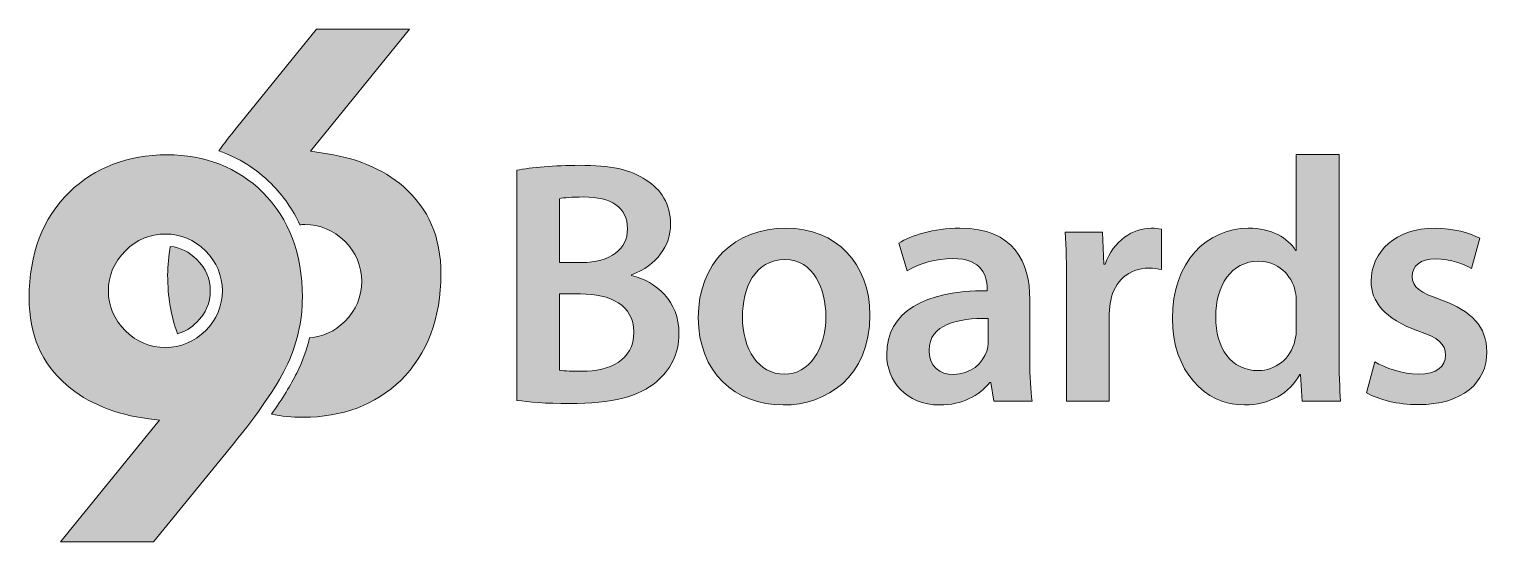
# Model space of a CAD drawing. Header units: inches. Extents: x 20 to 190, y 119 to 179.
import ezdxf

# ---------------------------------------------------------------- set-up
doc = ezdxf.new("R2010")
doc.units = ezdxf.units.IN
doc.header["$MEASUREMENT"] = 0
doc.layers.add('Layer 1', color=7, linetype='Continuous')

# ---------------------------------------------------------------- blocks, each defined once
blk = doc.blocks.new('block 2')
at = {"layer": 'Layer 1', "lineweight": 0}
blk.add_open_spline([(77.11, 162.1), (78.69, 162.43), (81.56, 162.67), (84.34, 162.67), (88.02, 162.67), (90.28, 162.22), (92.14, 160.93), (93.84, 159.92), (94.97, 158.14), (94.97, 155.84), (94.97, 153.34), (93.39, 151.04), (90.44, 149.95), (90.44, 149.95), (90.44, 149.87), (90.44, 149.87), (93.31, 149.14), (95.94, 146.88), (95.94, 143.12), (95.94, 140.7), (94.89, 138.8), (93.31, 137.51), (91.37, 135.81), (88.18, 134.96), (83.21, 134.96), (80.47, 134.96), (78.37, 135.16), (77.11, 135.33), (77.11, 135.33), (77.11, 162.1), (77.11, 162.1)], degree=3, knots=[0, 0, 0, 0, 1, 1, 1, 2, 2, 2, 3, 3, 3, 4, 4, 4, 5, 5, 5, 6, 6, 6, 7, 7, 7, 8, 8, 8, 9, 9, 9, 10, 10, 10, 10], dxfattribs=at)
blk = doc.blocks.new('block 3')
at = {"layer": 'Layer 1', "lineweight": 0}
blk.add_open_spline([(82.04, 151.36), (82.04, 151.36), (84.59, 151.36), (84.59, 151.36), (88.02, 151.36), (89.96, 152.98), (89.96, 155.28), (89.96, 157.82), (88.02, 158.99), (84.87, 158.99), (83.42, 158.99), (82.57, 158.91), (82.04, 158.79), (82.04, 158.79), (82.04, 151.36), (82.04, 151.36)], degree=3, knots=[0, 0, 0, 0, 1, 1, 1, 2, 2, 2, 3, 3, 3, 4, 4, 4, 5, 5, 5, 5], dxfattribs=at)
blk = doc.blocks.new('block 4')
at = {"layer": 'Layer 1', "lineweight": 0}
blk.add_open_spline([(82.04, 138.84), (82.69, 138.76), (83.54, 138.72), (84.67, 138.72), (87.86, 138.72), (90.69, 139.93), (90.69, 143.28), (90.69, 146.43), (87.94, 147.72), (84.51, 147.72), (84.51, 147.72), (82.04, 147.72), (82.04, 147.72), (82.04, 147.72), (82.04, 138.84), (82.04, 138.84)], degree=3, knots=[0, 0, 0, 0, 1, 1, 1, 2, 2, 2, 3, 3, 3, 4, 4, 4, 5, 5, 5, 5], dxfattribs=at)
blk = doc.blocks.new('block 5')
at = {"layer": 'Layer 1', "true_color": 0x010101}
h = blk.add_hatch(color=178, dxfattribs=at)
h.dxf.hatch_style = 2
edge = h.paths.add_edge_path()
edge.add_spline(control_points=[(77.11, 162.1), (78.69, 162.43), (81.56, 162.67), (84.34, 162.67), (88.02, 162.67), (90.28, 162.22), (92.14, 160.93), (93.84, 159.92), (94.97, 158.14), (94.97, 155.84), (94.97, 153.34), (93.39, 151.04), (90.44, 149.95), (90.44, 149.95), (90.44, 149.87), (90.44, 149.87), (93.31, 149.14), (95.94, 146.88), (95.94, 143.12), (95.94, 140.7), (94.89, 138.8), (93.31, 137.51), (91.37, 135.81), (88.18, 134.96), (83.21, 134.96), (80.47, 134.96), (78.37, 135.16), (77.11, 135.33), (77.11, 135.33), (77.11, 162.1), (77.11, 162.1)], knot_values=[0, 0, 0, 0, 1, 1, 1, 2, 2, 2, 3, 3, 3, 4, 4, 4, 5, 5, 5, 6, 6, 6, 7, 7, 7, 8, 8, 8, 9, 9, 9, 10, 10, 10, 10], degree=3, periodic=1)
edge = h.paths.add_edge_path()
edge.add_spline(control_points=[(82.04, 151.36), (82.04, 151.36), (84.59, 151.36), (84.59, 151.36), (88.02, 151.36), (89.96, 152.98), (89.96, 155.28), (89.96, 157.82), (88.02, 158.99), (84.87, 158.99), (83.42, 158.99), (82.57, 158.91), (82.04, 158.79), (82.04, 158.79), (82.04, 151.36), (82.04, 151.36)], knot_values=[0, 0, 0, 0, 1, 1, 1, 2, 2, 2, 3, 3, 3, 4, 4, 4, 5, 5, 5, 5], degree=3, periodic=1)
edge = h.paths.add_edge_path()
edge.add_spline(control_points=[(82.04, 138.84), (82.69, 138.76), (83.54, 138.72), (84.67, 138.72), (87.86, 138.72), (90.69, 139.93), (90.69, 143.28), (90.69, 146.43), (87.94, 147.72), (84.51, 147.72), (84.51, 147.72), (82.04, 147.72), (82.04, 147.72), (82.04, 147.72), (82.04, 138.84), (82.04, 138.84)], knot_values=[0, 0, 0, 0, 1, 1, 1, 2, 2, 2, 3, 3, 3, 4, 4, 4, 5, 5, 5, 5], degree=3, periodic=1)
at = {"layer": 'Layer 1', "lineweight": 0}
for points, knots in [([(77.11, 162.1), (78.69, 162.43), (81.56, 162.67), (84.34, 162.67), (88.02, 162.67), (90.28, 162.22), (92.14, 160.93), (93.84, 159.92), (94.97, 158.14), (94.97, 155.84), (94.97, 153.34), (93.39, 151.04), (90.44, 149.95), (90.44, 149.95), (90.44, 149.87), (90.44, 149.87), (93.31, 149.14), (95.94, 146.88), (95.94, 143.12), (95.94, 140.7), (94.89, 138.8), (93.31, 137.51), (91.37, 135.81), (88.18, 134.96), (83.21, 134.96), (80.47, 134.96), (78.37, 135.16), (77.11, 135.33), (77.11, 135.33), (77.11, 162.1), (77.11, 162.1)], [0, 0, 0, 0, 1, 1, 1, 2, 2, 2, 3, 3, 3, 4, 4, 4, 5, 5, 5, 6, 6, 6, 7, 7, 7, 8, 8, 8, 9, 9, 9, 10, 10, 10, 10]), ([(82.04, 151.36), (82.04, 151.36), (84.59, 151.36), (84.59, 151.36), (88.02, 151.36), (89.96, 152.98), (89.96, 155.28), (89.96, 157.82), (88.02, 158.99), (84.87, 158.99), (83.42, 158.99), (82.57, 158.91), (82.04, 158.79), (82.04, 158.79), (82.04, 151.36), (82.04, 151.36)], [0, 0, 0, 0, 1, 1, 1, 2, 2, 2, 3, 3, 3, 4, 4, 4, 5, 5, 5, 5]), ([(82.04, 138.84), (82.69, 138.76), (83.54, 138.72), (84.67, 138.72), (87.86, 138.72), (90.69, 139.93), (90.69, 143.28), (90.69, 146.43), (87.94, 147.72), (84.51, 147.72), (84.51, 147.72), (82.04, 147.72), (82.04, 147.72), (82.04, 147.72), (82.04, 138.84), (82.04, 138.84)], [0, 0, 0, 0, 1, 1, 1, 2, 2, 2, 3, 3, 3, 4, 4, 4, 5, 5, 5, 5])]:
    blk.add_open_spline(points, degree=3, knots=knots, dxfattribs=at)
blk = doc.blocks.new('block 6')
at = {"layer": 'Layer 1', "lineweight": 0}
blk.add_open_spline([(118.14, 145.26), (118.14, 138.03), (113.06, 134.8), (108.05, 134.8), (102.47, 134.8), (98.19, 138.64), (98.19, 144.94), (98.19, 151.4), (102.43, 155.36), (108.37, 155.36), (114.23, 155.36), (118.14, 151.24), (118.14, 145.26)], degree=3, knots=[0, 0, 0, 0, 1, 1, 1, 2, 2, 2, 3, 3, 3, 4, 4, 4, 4], dxfattribs=at)
blk = doc.blocks.new('block 7')
at = {"layer": 'Layer 1', "lineweight": 0}
blk.add_open_spline([(103.32, 145.06), (103.32, 141.26), (105.18, 138.39), (108.21, 138.39), (111.04, 138.39), (113.02, 141.18), (113.02, 145.14), (113.02, 148.21), (111.64, 151.72), (108.25, 151.72), (104.74, 151.72), (103.32, 148.33), (103.32, 145.06)], degree=3, knots=[0, 0, 0, 0, 1, 1, 1, 2, 2, 2, 3, 3, 3, 4, 4, 4, 4], dxfattribs=at)
blk = doc.blocks.new('block 8')
at = {"layer": 'Layer 1', "true_color": 0x010101}
h = blk.add_hatch(color=178, dxfattribs=at)
h.dxf.hatch_style = 2
edge = h.paths.add_edge_path()
edge.add_spline(control_points=[(118.14, 145.26), (118.14, 138.03), (113.06, 134.8), (108.05, 134.8), (102.47, 134.8), (98.19, 138.64), (98.19, 144.94), (98.19, 151.4), (102.43, 155.36), (108.37, 155.36), (114.23, 155.36), (118.14, 151.24), (118.14, 145.26)], knot_values=[0, 0, 0, 0, 1, 1, 1, 2, 2, 2, 3, 3, 3, 4, 4, 4, 4], degree=3, periodic=1)
edge = h.paths.add_edge_path()
edge.add_spline(control_points=[(103.32, 145.06), (103.32, 141.26), (105.18, 138.39), (108.21, 138.39), (111.04, 138.39), (113.02, 141.18), (113.02, 145.14), (113.02, 148.21), (111.64, 151.72), (108.25, 151.72), (104.74, 151.72), (103.32, 148.33), (103.32, 145.06)], knot_values=[0, 0, 0, 0, 1, 1, 1, 2, 2, 2, 3, 3, 3, 4, 4, 4, 4], degree=3, periodic=1)
at = {"layer": 'Layer 1', "lineweight": 0}
for points in [[(118.14, 145.26), (118.14, 138.03), (113.06, 134.8), (108.05, 134.8), (102.47, 134.8), (98.19, 138.64), (98.19, 144.94), (98.19, 151.4), (102.43, 155.36), (108.37, 155.36), (114.23, 155.36), (118.14, 151.24), (118.14, 145.26)], [(103.32, 145.06), (103.32, 141.26), (105.18, 138.39), (108.21, 138.39), (111.04, 138.39), (113.02, 141.18), (113.02, 145.14), (113.02, 148.21), (111.64, 151.72), (108.25, 151.72), (104.74, 151.72), (103.32, 148.33), (103.32, 145.06)]]:
    blk.add_open_spline(points, degree=3, knots=[0, 0, 0, 0, 1, 1, 1, 2, 2, 2, 3, 3, 3, 4, 4, 4, 4], dxfattribs=at)
blk = doc.blocks.new('block 9')
at = {"layer": 'Layer 1', "lineweight": 0}
blk.add_open_spline([(132.53, 135.24), (132.53, 135.24), (132.21, 137.43), (132.21, 137.43), (132.21, 137.43), (132.09, 137.43), (132.09, 137.43), (130.87, 135.89), (128.81, 134.8), (126.27, 134.8), (122.31, 134.8), (120.09, 137.67), (120.09, 140.66), (120.09, 145.62), (124.49, 148.13), (131.76, 148.09), (131.76, 148.09), (131.76, 148.41), (131.76, 148.41), (131.76, 149.7), (131.24, 151.84), (127.76, 151.84), (125.83, 151.84), (123.81, 151.24), (122.47, 150.39), (122.47, 150.39), (121.5, 153.62), (121.5, 153.62), (122.96, 154.51), (125.5, 155.36), (128.61, 155.36), (134.91, 155.36), (136.73, 151.36), (136.73, 147.08), (136.73, 147.08), (136.73, 139.97), (136.73, 139.97), (136.73, 138.19), (136.81, 136.46), (137.01, 135.24), (137.01, 135.24), (132.53, 135.24), (132.53, 135.24)], degree=3, knots=[0, 0, 0, 0, 1, 1, 1, 2, 2, 2, 3, 3, 3, 4, 4, 4, 5, 5, 5, 6, 6, 6, 7, 7, 7, 8, 8, 8, 9, 9, 9, 10, 10, 10, 11, 11, 11, 12, 12, 12, 13, 13, 13, 14, 14, 14, 14], dxfattribs=at)
blk = doc.blocks.new('block 10')
at = {"layer": 'Layer 1', "lineweight": 0}
blk.add_open_spline([(131.88, 144.86), (128.37, 144.94), (125.02, 144.17), (125.02, 141.18), (125.02, 139.24), (126.27, 138.35), (127.84, 138.35), (129.82, 138.35), (131.28, 139.65), (131.72, 141.06), (131.84, 141.42), (131.88, 141.83), (131.88, 142.15), (131.88, 142.15), (131.88, 144.86), (131.88, 144.86)], degree=3, knots=[0, 0, 0, 0, 1, 1, 1, 2, 2, 2, 3, 3, 3, 4, 4, 4, 5, 5, 5, 5], dxfattribs=at)
blk = doc.blocks.new('block 11')
at = {"layer": 'Layer 1', "true_color": 0x010101}
h = blk.add_hatch(color=178, dxfattribs=at)
h.dxf.hatch_style = 2
edge = h.paths.add_edge_path()
edge.add_spline(control_points=[(132.53, 135.24), (132.53, 135.24), (132.21, 137.43), (132.21, 137.43), (132.21, 137.43), (132.09, 137.43), (132.09, 137.43), (130.87, 135.89), (128.81, 134.8), (126.27, 134.8), (122.31, 134.8), (120.09, 137.67), (120.09, 140.66), (120.09, 145.62), (124.49, 148.13), (131.76, 148.09), (131.76, 148.09), (131.76, 148.41), (131.76, 148.41), (131.76, 149.7), (131.24, 151.84), (127.76, 151.84), (125.83, 151.84), (123.81, 151.24), (122.47, 150.39), (122.47, 150.39), (121.5, 153.62), (121.5, 153.62), (122.96, 154.51), (125.5, 155.36), (128.61, 155.36), (134.91, 155.36), (136.73, 151.36), (136.73, 147.08), (136.73, 147.08), (136.73, 139.97), (136.73, 139.97), (136.73, 138.19), (136.81, 136.46), (137.01, 135.24), (137.01, 135.24), (132.53, 135.24), (132.53, 135.24)], knot_values=[0, 0, 0, 0, 1, 1, 1, 2, 2, 2, 3, 3, 3, 4, 4, 4, 5, 5, 5, 6, 6, 6, 7, 7, 7, 8, 8, 8, 9, 9, 9, 10, 10, 10, 11, 11, 11, 12, 12, 12, 13, 13, 13, 14, 14, 14, 14], degree=3, periodic=1)
edge = h.paths.add_edge_path()
edge.add_spline(control_points=[(131.88, 144.86), (128.37, 144.94), (125.02, 144.17), (125.02, 141.18), (125.02, 139.24), (126.27, 138.35), (127.84, 138.35), (129.82, 138.35), (131.28, 139.65), (131.72, 141.06), (131.84, 141.42), (131.88, 141.83), (131.88, 142.15), (131.88, 142.15), (131.88, 144.86), (131.88, 144.86)], knot_values=[0, 0, 0, 0, 1, 1, 1, 2, 2, 2, 3, 3, 3, 4, 4, 4, 5, 5, 5, 5], degree=3, periodic=1)
at = {"layer": 'Layer 1', "lineweight": 0}
for points, knots in [([(132.53, 135.24), (132.53, 135.24), (132.21, 137.43), (132.21, 137.43), (132.21, 137.43), (132.09, 137.43), (132.09, 137.43), (130.87, 135.89), (128.81, 134.8), (126.27, 134.8), (122.31, 134.8), (120.09, 137.67), (120.09, 140.66), (120.09, 145.62), (124.49, 148.13), (131.76, 148.09), (131.76, 148.09), (131.76, 148.41), (131.76, 148.41), (131.76, 149.7), (131.24, 151.84), (127.76, 151.84), (125.83, 151.84), (123.81, 151.24), (122.47, 150.39), (122.47, 150.39), (121.5, 153.62), (121.5, 153.62), (122.96, 154.51), (125.5, 155.36), (128.61, 155.36), (134.91, 155.36), (136.73, 151.36), (136.73, 147.08), (136.73, 147.08), (136.73, 139.97), (136.73, 139.97), (136.73, 138.19), (136.81, 136.46), (137.01, 135.24), (137.01, 135.24), (132.53, 135.24), (132.53, 135.24)], [0, 0, 0, 0, 1, 1, 1, 2, 2, 2, 3, 3, 3, 4, 4, 4, 5, 5, 5, 6, 6, 6, 7, 7, 7, 8, 8, 8, 9, 9, 9, 10, 10, 10, 11, 11, 11, 12, 12, 12, 13, 13, 13, 14, 14, 14, 14]), ([(131.88, 144.86), (128.37, 144.94), (125.02, 144.17), (125.02, 141.18), (125.02, 139.24), (126.27, 138.35), (127.84, 138.35), (129.82, 138.35), (131.28, 139.65), (131.72, 141.06), (131.84, 141.42), (131.88, 141.83), (131.88, 142.15), (131.88, 142.15), (131.88, 144.86), (131.88, 144.86)], [0, 0, 0, 0, 1, 1, 1, 2, 2, 2, 3, 3, 3, 4, 4, 4, 5, 5, 5, 5])]:
    blk.add_open_spline(points, degree=3, knots=knots, dxfattribs=at)
blk = doc.blocks.new('block 12')
at = {"layer": 'Layer 1', "lineweight": 0}
blk.add_open_spline([(141, 148.57), (141, 151.24), (140.96, 153.14), (140.84, 154.91), (140.84, 154.91), (145.16, 154.91), (145.16, 154.91), (145.16, 154.91), (145.32, 151.16), (145.32, 151.16), (145.32, 151.16), (145.48, 151.16), (145.48, 151.16), (146.45, 153.94), (148.75, 155.36), (150.85, 155.36), (151.34, 155.36), (151.62, 155.32), (152.02, 155.24), (152.02, 155.24), (152.02, 150.55), (152.02, 150.55), (151.62, 150.63), (151.18, 150.71), (150.57, 150.71), (148.19, 150.71), (146.57, 149.18), (146.13, 146.96), (146.05, 146.51), (145.97, 145.99), (145.97, 145.42), (145.97, 145.42), (145.97, 135.24), (145.97, 135.24), (145.97, 135.24), (141, 135.24), (141, 135.24), (141, 135.24), (141, 148.57), (141, 148.57)], degree=3, knots=[0, 0, 0, 0, 1, 1, 1, 2, 2, 2, 3, 3, 3, 4, 4, 4, 5, 5, 5, 6, 6, 6, 7, 7, 7, 8, 8, 8, 9, 9, 9, 10, 10, 10, 11, 11, 11, 12, 12, 12, 13, 13, 13, 13], dxfattribs=at)
blk = doc.blocks.new('block 13')
at = {"layer": 'Layer 1', "true_color": 0x010101}
h = blk.add_hatch(color=178, dxfattribs=at)
h.dxf.hatch_style = 2
edge = h.paths.add_edge_path()
edge.add_spline(control_points=[(141, 148.57), (141, 151.24), (140.96, 153.14), (140.84, 154.91), (140.84, 154.91), (145.16, 154.91), (145.16, 154.91), (145.16, 154.91), (145.32, 151.16), (145.32, 151.16), (145.32, 151.16), (145.48, 151.16), (145.48, 151.16), (146.45, 153.94), (148.75, 155.36), (150.85, 155.36), (151.34, 155.36), (151.62, 155.32), (152.02, 155.24), (152.02, 155.24), (152.02, 150.55), (152.02, 150.55), (151.62, 150.63), (151.18, 150.71), (150.57, 150.71), (148.19, 150.71), (146.57, 149.18), (146.13, 146.96), (146.05, 146.51), (145.97, 145.99), (145.97, 145.42), (145.97, 145.42), (145.97, 135.24), (145.97, 135.24), (145.97, 135.24), (141, 135.24), (141, 135.24), (141, 135.24), (141, 148.57), (141, 148.57)], knot_values=[0, 0, 0, 0, 1, 1, 1, 2, 2, 2, 3, 3, 3, 4, 4, 4, 5, 5, 5, 6, 6, 6, 7, 7, 7, 8, 8, 8, 9, 9, 9, 10, 10, 10, 11, 11, 11, 12, 12, 12, 13, 13, 13, 13], degree=3, periodic=1)
at = {"layer": 'Layer 1', "lineweight": 0}
blk.add_open_spline([(141, 148.57), (141, 151.24), (140.96, 153.14), (140.84, 154.91), (140.84, 154.91), (145.16, 154.91), (145.16, 154.91), (145.16, 154.91), (145.32, 151.16), (145.32, 151.16), (145.32, 151.16), (145.48, 151.16), (145.48, 151.16), (146.45, 153.94), (148.75, 155.36), (150.85, 155.36), (151.34, 155.36), (151.62, 155.32), (152.02, 155.24), (152.02, 155.24), (152.02, 150.55), (152.02, 150.55), (151.62, 150.63), (151.18, 150.71), (150.57, 150.71), (148.19, 150.71), (146.57, 149.18), (146.13, 146.96), (146.05, 146.51), (145.97, 145.99), (145.97, 145.42), (145.97, 145.42), (145.97, 135.24), (145.97, 135.24), (145.97, 135.24), (141, 135.24), (141, 135.24), (141, 135.24), (141, 148.57), (141, 148.57)], degree=3, knots=[0, 0, 0, 0, 1, 1, 1, 2, 2, 2, 3, 3, 3, 4, 4, 4, 5, 5, 5, 6, 6, 6, 7, 7, 7, 8, 8, 8, 9, 9, 9, 10, 10, 10, 11, 11, 11, 12, 12, 12, 13, 13, 13, 13], dxfattribs=at)
blk = doc.blocks.new('block 14')
at = {"layer": 'Layer 1', "lineweight": 0}
blk.add_open_spline([(172.68, 163.92), (172.68, 163.92), (172.68, 140.78), (172.68, 140.78), (172.68, 138.76), (172.76, 136.58), (172.84, 135.24), (172.84, 135.24), (168.4, 135.24), (168.4, 135.24), (168.4, 135.24), (168.2, 138.35), (168.2, 138.35), (168.2, 138.35), (168.12, 138.35), (168.12, 138.35), (166.95, 136.17), (164.56, 134.8), (161.7, 134.8), (157.01, 134.8), (153.3, 138.8), (153.3, 144.86), (153.26, 151.44), (157.38, 155.36), (162.1, 155.36), (164.81, 155.36), (166.75, 154.23), (167.63, 152.77), (167.63, 152.77), (167.71, 152.77), (167.71, 152.77), (167.71, 152.77), (167.71, 163.92), (167.71, 163.92), (167.71, 163.92), (172.68, 163.92), (172.68, 163.92)], degree=3, knots=[0, 0, 0, 0, 1, 1, 1, 2, 2, 2, 3, 3, 3, 4, 4, 4, 5, 5, 5, 6, 6, 6, 7, 7, 7, 8, 8, 8, 9, 9, 9, 10, 10, 10, 11, 11, 11, 12, 12, 12, 12], dxfattribs=at)
blk = doc.blocks.new('block 15')
at = {"layer": 'Layer 1', "lineweight": 0}
blk.add_open_spline([(167.71, 146.71), (167.71, 147.12), (167.67, 147.6), (167.59, 148.01), (167.15, 149.95), (165.57, 151.52), (163.31, 151.52), (160.12, 151.52), (158.34, 148.69), (158.34, 145.02), (158.34, 141.42), (160.12, 138.8), (163.27, 138.8), (165.29, 138.8), (167.07, 140.17), (167.55, 142.31), (167.67, 142.76), (167.71, 143.24), (167.71, 143.77), (167.71, 143.77), (167.71, 146.71), (167.71, 146.71)], degree=3, knots=[0, 0, 0, 0, 1, 1, 1, 2, 2, 2, 3, 3, 3, 4, 4, 4, 5, 5, 5, 6, 6, 6, 7, 7, 7, 7], dxfattribs=at)
blk = doc.blocks.new('block 16')
at = {"layer": 'Layer 1', "true_color": 0x010101}
h = blk.add_hatch(color=178, dxfattribs=at)
h.dxf.hatch_style = 2
edge = h.paths.add_edge_path()
edge.add_spline(control_points=[(172.68, 163.92), (172.68, 163.92), (172.68, 140.78), (172.68, 140.78), (172.68, 138.76), (172.76, 136.58), (172.84, 135.24), (172.84, 135.24), (168.4, 135.24), (168.4, 135.24), (168.4, 135.24), (168.2, 138.35), (168.2, 138.35), (168.2, 138.35), (168.12, 138.35), (168.12, 138.35), (166.95, 136.17), (164.56, 134.8), (161.7, 134.8), (157.01, 134.8), (153.3, 138.8), (153.3, 144.86), (153.26, 151.44), (157.38, 155.36), (162.1, 155.36), (164.81, 155.36), (166.75, 154.23), (167.63, 152.77), (167.63, 152.77), (167.71, 152.77), (167.71, 152.77), (167.71, 152.77), (167.71, 163.92), (167.71, 163.92), (167.71, 163.92), (172.68, 163.92), (172.68, 163.92)], knot_values=[0, 0, 0, 0, 1, 1, 1, 2, 2, 2, 3, 3, 3, 4, 4, 4, 5, 5, 5, 6, 6, 6, 7, 7, 7, 8, 8, 8, 9, 9, 9, 10, 10, 10, 11, 11, 11, 12, 12, 12, 12], degree=3, periodic=1)
edge = h.paths.add_edge_path()
edge.add_spline(control_points=[(167.71, 146.71), (167.71, 147.12), (167.67, 147.6), (167.59, 148.01), (167.15, 149.95), (165.57, 151.52), (163.31, 151.52), (160.12, 151.52), (158.34, 148.69), (158.34, 145.02), (158.34, 141.42), (160.12, 138.8), (163.27, 138.8), (165.29, 138.8), (167.07, 140.17), (167.55, 142.31), (167.67, 142.76), (167.71, 143.24), (167.71, 143.77), (167.71, 143.77), (167.71, 146.71), (167.71, 146.71)], knot_values=[0, 0, 0, 0, 1, 1, 1, 2, 2, 2, 3, 3, 3, 4, 4, 4, 5, 5, 5, 6, 6, 6, 7, 7, 7, 7], degree=3, periodic=1)
at = {"layer": 'Layer 1', "lineweight": 0}
for points, knots in [([(172.68, 163.92), (172.68, 163.92), (172.68, 140.78), (172.68, 140.78), (172.68, 138.76), (172.76, 136.58), (172.84, 135.24), (172.84, 135.24), (168.4, 135.24), (168.4, 135.24), (168.4, 135.24), (168.2, 138.35), (168.2, 138.35), (168.2, 138.35), (168.12, 138.35), (168.12, 138.35), (166.95, 136.17), (164.56, 134.8), (161.7, 134.8), (157.01, 134.8), (153.3, 138.8), (153.3, 144.86), (153.26, 151.44), (157.38, 155.36), (162.1, 155.36), (164.81, 155.36), (166.75, 154.23), (167.63, 152.77), (167.63, 152.77), (167.71, 152.77), (167.71, 152.77), (167.71, 152.77), (167.71, 163.92), (167.71, 163.92), (167.71, 163.92), (172.68, 163.92), (172.68, 163.92)], [0, 0, 0, 0, 1, 1, 1, 2, 2, 2, 3, 3, 3, 4, 4, 4, 5, 5, 5, 6, 6, 6, 7, 7, 7, 8, 8, 8, 9, 9, 9, 10, 10, 10, 11, 11, 11, 12, 12, 12, 12]), ([(167.71, 146.71), (167.71, 147.12), (167.67, 147.6), (167.59, 148.01), (167.15, 149.95), (165.57, 151.52), (163.31, 151.52), (160.12, 151.52), (158.34, 148.69), (158.34, 145.02), (158.34, 141.42), (160.12, 138.8), (163.27, 138.8), (165.29, 138.8), (167.07, 140.17), (167.55, 142.31), (167.67, 142.76), (167.71, 143.24), (167.71, 143.77), (167.71, 143.77), (167.71, 146.71), (167.71, 146.71)], [0, 0, 0, 0, 1, 1, 1, 2, 2, 2, 3, 3, 3, 4, 4, 4, 5, 5, 5, 6, 6, 6, 7, 7, 7, 7])]:
    blk.add_open_spline(points, degree=3, knots=knots, dxfattribs=at)
blk = doc.blocks.new('block 17')
at = {"layer": 'Layer 1', "lineweight": 0}
blk.add_open_spline([(176.85, 139.81), (177.98, 139.12), (180.13, 138.39), (181.9, 138.39), (184.08, 138.39), (185.05, 139.28), (185.05, 140.58), (185.05, 141.91), (184.25, 142.6), (181.82, 143.44), (177.98, 144.78), (176.37, 146.88), (176.41, 149.18), (176.41, 152.65), (179.28, 155.36), (183.84, 155.36), (186.02, 155.36), (187.92, 154.79), (189.05, 154.19), (189.05, 154.19), (188.08, 150.67), (188.08, 150.67), (187.23, 151.16), (185.66, 151.8), (183.92, 151.8), (182.15, 151.8), (181.18, 150.96), (181.18, 149.74), (181.18, 148.49), (182.1, 147.89), (184.61, 147), (188.16, 145.71), (189.82, 143.89), (189.86, 140.98), (189.86, 137.43), (187.07, 134.84), (181.86, 134.84), (179.48, 134.84), (177.34, 135.41), (175.88, 136.21), (175.88, 136.21), (176.85, 139.81), (176.85, 139.81)], degree=3, knots=[0, 0, 0, 0, 1, 1, 1, 2, 2, 2, 3, 3, 3, 4, 4, 4, 5, 5, 5, 6, 6, 6, 7, 7, 7, 8, 8, 8, 9, 9, 9, 10, 10, 10, 11, 11, 11, 12, 12, 12, 13, 13, 13, 14, 14, 14, 14], dxfattribs=at)
blk = doc.blocks.new('block 18')
at = {"layer": 'Layer 1', "true_color": 0x010101}
h = blk.add_hatch(color=178, dxfattribs=at)
h.dxf.hatch_style = 2
edge = h.paths.add_edge_path()
edge.add_spline(control_points=[(176.85, 139.81), (177.98, 139.12), (180.13, 138.39), (181.9, 138.39), (184.08, 138.39), (185.05, 139.28), (185.05, 140.58), (185.05, 141.91), (184.25, 142.6), (181.82, 143.44), (177.98, 144.78), (176.37, 146.88), (176.41, 149.18), (176.41, 152.65), (179.28, 155.36), (183.84, 155.36), (186.02, 155.36), (187.92, 154.79), (189.05, 154.19), (189.05, 154.19), (188.08, 150.67), (188.08, 150.67), (187.23, 151.16), (185.66, 151.8), (183.92, 151.8), (182.15, 151.8), (181.18, 150.96), (181.18, 149.74), (181.18, 148.49), (182.1, 147.89), (184.61, 147), (188.16, 145.71), (189.82, 143.89), (189.86, 140.98), (189.86, 137.43), (187.07, 134.84), (181.86, 134.84), (179.48, 134.84), (177.34, 135.41), (175.88, 136.21), (175.88, 136.21), (176.85, 139.81), (176.85, 139.81)], knot_values=[0, 0, 0, 0, 1, 1, 1, 2, 2, 2, 3, 3, 3, 4, 4, 4, 5, 5, 5, 6, 6, 6, 7, 7, 7, 8, 8, 8, 9, 9, 9, 10, 10, 10, 11, 11, 11, 12, 12, 12, 13, 13, 13, 14, 14, 14, 14], degree=3, periodic=1)
at = {"layer": 'Layer 1', "lineweight": 0}
blk.add_open_spline([(176.85, 139.81), (177.98, 139.12), (180.13, 138.39), (181.9, 138.39), (184.08, 138.39), (185.05, 139.28), (185.05, 140.58), (185.05, 141.91), (184.25, 142.6), (181.82, 143.44), (177.98, 144.78), (176.37, 146.88), (176.41, 149.18), (176.41, 152.65), (179.28, 155.36), (183.84, 155.36), (186.02, 155.36), (187.92, 154.79), (189.05, 154.19), (189.05, 154.19), (188.08, 150.67), (188.08, 150.67), (187.23, 151.16), (185.66, 151.8), (183.92, 151.8), (182.15, 151.8), (181.18, 150.96), (181.18, 149.74), (181.18, 148.49), (182.1, 147.89), (184.61, 147), (188.16, 145.71), (189.82, 143.89), (189.86, 140.98), (189.86, 137.43), (187.07, 134.84), (181.86, 134.84), (179.48, 134.84), (177.34, 135.41), (175.88, 136.21), (175.88, 136.21), (176.85, 139.81), (176.85, 139.81)], degree=3, knots=[0, 0, 0, 0, 1, 1, 1, 2, 2, 2, 3, 3, 3, 4, 4, 4, 5, 5, 5, 6, 6, 6, 7, 7, 7, 8, 8, 8, 9, 9, 9, 10, 10, 10, 11, 11, 11, 12, 12, 12, 13, 13, 13, 14, 14, 14, 14], dxfattribs=at)
blk = doc.blocks.new('block 19')
at = {"layer": 'Layer 1', "lineweight": 0}
blk.add_open_spline([(63.9, 160.19), (61.46, 162.3), (58.24, 163.62), (54.35, 164.12), (54.35, 164.12), (53.09, 164.32), (53.09, 164.32), (53.09, 164.32), (64.63, 178.51), (64.63, 178.51), (64.63, 178.51), (53.8, 178.51), (53.8, 178.51), (53.8, 178.51), (44.52, 167.04), (44.52, 167.04), (43.77, 166.11), (43.07, 165.21), (42.43, 164.36), (44.73, 163.57), (46.78, 162.28), (48.56, 160.52), (49.96, 159.12), (51.06, 157.53), (51.87, 155.76), (52.06, 155.77), (52.24, 155.78), (52.43, 155.78), (54.22, 155.78), (55.78, 155.13), (57.09, 153.84), (58.39, 152.55), (59.06, 150.98), (59.06, 149.16), (59.06, 147.37), (58.39, 145.81), (57.09, 144.52), (55.92, 143.37), (54.54, 142.73), (52.99, 142.61), (52.65, 141.21), (52.16, 139.85), (51.51, 138.52), (50.83, 137.14), (49.85, 135.54), (48.57, 133.74), (49.74, 133.5), (50.96, 133.37), (52.24, 133.37), (56.8, 133.37), (60.62, 134.82), (63.59, 137.66), (66.69, 140.73), (68.27, 144.89), (68.27, 150.04), (68.27, 154.32), (66.84, 157.64), (63.9, 160.19)], degree=3, knots=[0, 0, 0, 0, 1, 1, 1, 2, 2, 2, 3, 3, 3, 4, 4, 4, 5, 5, 5, 6, 6, 6, 7, 7, 7, 8, 8, 8, 9, 9, 9, 10, 10, 10, 11, 11, 11, 12, 12, 12, 13, 13, 13, 14, 14, 14, 15, 15, 15, 16, 16, 16, 17, 17, 17, 18, 18, 18, 19, 19, 19, 19], dxfattribs=at)
blk = doc.blocks.new('block 20')
at = {"layer": 'Layer 1', "true_color": 0x010101}
h = blk.add_hatch(color=178, dxfattribs=at)
h.dxf.hatch_style = 2
edge = h.paths.add_edge_path()
edge.add_spline(control_points=[(63.9, 160.19), (61.46, 162.3), (58.24, 163.62), (54.35, 164.12), (54.35, 164.12), (53.09, 164.32), (53.09, 164.32), (53.09, 164.32), (64.63, 178.51), (64.63, 178.51), (64.63, 178.51), (53.8, 178.51), (53.8, 178.51), (53.8, 178.51), (44.52, 167.04), (44.52, 167.04), (43.77, 166.11), (43.07, 165.21), (42.43, 164.36), (44.73, 163.57), (46.78, 162.28), (48.56, 160.52), (49.96, 159.12), (51.06, 157.53), (51.87, 155.76), (52.06, 155.77), (52.24, 155.78), (52.43, 155.78), (54.22, 155.78), (55.78, 155.13), (57.09, 153.84), (58.39, 152.55), (59.06, 150.98), (59.06, 149.16), (59.06, 147.37), (58.39, 145.81), (57.09, 144.52), (55.92, 143.37), (54.54, 142.73), (52.99, 142.61), (52.65, 141.21), (52.16, 139.85), (51.51, 138.52), (50.83, 137.14), (49.85, 135.54), (48.57, 133.74), (49.74, 133.5), (50.96, 133.37), (52.24, 133.37), (56.8, 133.37), (60.62, 134.82), (63.59, 137.66), (66.69, 140.73), (68.27, 144.89), (68.27, 150.04), (68.27, 154.32), (66.84, 157.64), (63.9, 160.19)], knot_values=[0, 0, 0, 0, 1, 1, 1, 2, 2, 2, 3, 3, 3, 4, 4, 4, 5, 5, 5, 6, 6, 6, 7, 7, 7, 8, 8, 8, 9, 9, 9, 10, 10, 10, 11, 11, 11, 12, 12, 12, 13, 13, 13, 14, 14, 14, 15, 15, 15, 16, 16, 16, 17, 17, 17, 18, 18, 18, 19, 19, 19, 19], degree=3, periodic=1)
at = {"layer": 'Layer 1', "lineweight": 0}
blk.add_open_spline([(63.9, 160.19), (61.46, 162.3), (58.24, 163.62), (54.35, 164.12), (54.35, 164.12), (53.09, 164.32), (53.09, 164.32), (53.09, 164.32), (64.63, 178.51), (64.63, 178.51), (64.63, 178.51), (53.8, 178.51), (53.8, 178.51), (53.8, 178.51), (44.52, 167.04), (44.52, 167.04), (43.77, 166.11), (43.07, 165.21), (42.43, 164.36), (44.73, 163.57), (46.78, 162.28), (48.56, 160.52), (49.96, 159.12), (51.06, 157.53), (51.87, 155.76), (52.06, 155.77), (52.24, 155.78), (52.43, 155.78), (54.22, 155.78), (55.78, 155.13), (57.09, 153.84), (58.39, 152.55), (59.06, 150.98), (59.06, 149.16), (59.06, 147.37), (58.39, 145.81), (57.09, 144.52), (55.92, 143.37), (54.54, 142.73), (52.99, 142.61), (52.65, 141.21), (52.16, 139.85), (51.51, 138.52), (50.83, 137.14), (49.85, 135.54), (48.57, 133.74), (49.74, 133.5), (50.96, 133.37), (52.24, 133.37), (56.8, 133.37), (60.62, 134.82), (63.59, 137.66), (66.69, 140.73), (68.27, 144.89), (68.27, 150.04), (68.27, 154.32), (66.84, 157.64), (63.9, 160.19)], degree=3, knots=[0, 0, 0, 0, 1, 1, 1, 2, 2, 2, 3, 3, 3, 4, 4, 4, 5, 5, 5, 6, 6, 6, 7, 7, 7, 8, 8, 8, 9, 9, 9, 10, 10, 10, 11, 11, 11, 12, 12, 12, 13, 13, 13, 14, 14, 14, 15, 15, 15, 16, 16, 16, 17, 17, 17, 18, 18, 18, 19, 19, 19, 19], dxfattribs=at)
blk = doc.blocks.new('block 21')
at = {"layer": 'Layer 1', "lineweight": 0}
blk.add_open_spline([(41.45, 148.08), (41.45, 149.49), (40.94, 150.68), (39.89, 151.72), (38.99, 152.62), (37.98, 153.11), (36.81, 153.24), (36.61, 152.14), (36.5, 151.03), (36.5, 149.91), (36.5, 147.39), (36.89, 145.11), (37.65, 143.08), (38.47, 143.32), (39.22, 143.76), (39.89, 144.44), (40.94, 145.48), (41.45, 146.67), (41.45, 148.08)], degree=3, knots=[0, 0, 0, 0, 1, 1, 1, 2, 2, 2, 3, 3, 3, 4, 4, 4, 5, 5, 5, 6, 6, 6, 6], dxfattribs=at)
blk = doc.blocks.new('block 22')
at = {"layer": 'Layer 1', "true_color": 0x010101}
h = blk.add_hatch(color=178, dxfattribs=at)
h.dxf.hatch_style = 2
edge = h.paths.add_edge_path()
edge.add_spline(control_points=[(41.45, 148.08), (41.45, 149.49), (40.94, 150.68), (39.89, 151.72), (38.99, 152.62), (37.98, 153.11), (36.81, 153.24), (36.61, 152.14), (36.5, 151.03), (36.5, 149.91), (36.5, 147.39), (36.89, 145.11), (37.65, 143.08), (38.47, 143.32), (39.22, 143.76), (39.89, 144.44), (40.94, 145.48), (41.45, 146.67), (41.45, 148.08)], knot_values=[0, 0, 0, 0, 1, 1, 1, 2, 2, 2, 3, 3, 3, 4, 4, 4, 5, 5, 5, 6, 6, 6, 6], degree=3, periodic=1)
at = {"layer": 'Layer 1', "lineweight": 0}
blk.add_open_spline([(41.45, 148.08), (41.45, 149.49), (40.94, 150.68), (39.89, 151.72), (38.99, 152.62), (37.98, 153.11), (36.81, 153.24), (36.61, 152.14), (36.5, 151.03), (36.5, 149.91), (36.5, 147.39), (36.89, 145.11), (37.65, 143.08), (38.47, 143.32), (39.22, 143.76), (39.89, 144.44), (40.94, 145.48), (41.45, 146.67), (41.45, 148.08)], degree=3, knots=[0, 0, 0, 0, 1, 1, 1, 2, 2, 2, 3, 3, 3, 4, 4, 4, 5, 5, 5, 6, 6, 6, 6], dxfattribs=at)
blk = doc.blocks.new('block 23')
at = {"layer": 'Layer 1', "lineweight": 0}
blk.add_open_spline([(47.57, 159.52), (44.64, 162.41), (40.89, 163.89), (36.43, 163.89), (31.86, 163.89), (28.05, 162.43), (25.08, 159.56), (21.97, 156.53), (20.4, 152.39), (20.4, 147.25), (20.4, 142.94), (21.82, 139.63), (24.76, 137.12), (27.2, 135.01), (30.42, 133.69), (34.32, 133.19), (34.32, 133.19), (35.57, 133.03), (35.57, 133.03), (35.57, 133.03), (35, 132.36), (35, 132.36), (35, 132.36), (24.03, 118.89), (24.03, 118.89), (24.03, 118.89), (34.86, 118.89), (34.86, 118.89), (34.86, 118.89), (44.14, 130.29), (44.14, 130.29), (47.05, 133.86), (49.1, 136.84), (50.24, 139.15), (51.52, 141.77), (52.16, 144.52), (52.16, 147.35), (52.16, 152.37), (50.62, 156.45), (47.57, 159.52)], degree=3, knots=[0, 0, 0, 0, 1, 1, 1, 2, 2, 2, 3, 3, 3, 4, 4, 4, 5, 5, 5, 6, 6, 6, 7, 7, 7, 8, 8, 8, 9, 9, 9, 10, 10, 10, 11, 11, 11, 12, 12, 12, 13, 13, 13, 13], dxfattribs=at)
blk = doc.blocks.new('block 24')
at = {"layer": 'Layer 1', "lineweight": 0}
blk.add_open_spline([(40.89, 143.44), (39.58, 142.14), (38.02, 141.48), (36.23, 141.48), (34.45, 141.48), (32.88, 142.14), (31.58, 143.44), (30.27, 144.74), (29.61, 146.3), (29.61, 148.08), (29.61, 149.86), (30.27, 151.42), (31.58, 152.72), (32.88, 154.02), (34.45, 154.68), (36.23, 154.68), (38.02, 154.68), (39.58, 154.02), (40.89, 152.72), (42.19, 151.42), (42.86, 149.86), (42.86, 148.08), (42.86, 146.3), (42.19, 144.74), (40.89, 143.44)], degree=3, knots=[0, 0, 0, 0, 1, 1, 1, 2, 2, 2, 3, 3, 3, 4, 4, 4, 5, 5, 5, 6, 6, 6, 7, 7, 7, 8, 8, 8, 8], dxfattribs=at)
blk = doc.blocks.new('block 25')
at = {"layer": 'Layer 1', "true_color": 0x010101}
h = blk.add_hatch(color=178, dxfattribs=at)
h.dxf.hatch_style = 2
edge = h.paths.add_edge_path()
edge.add_spline(control_points=[(47.57, 159.52), (44.64, 162.41), (40.89, 163.89), (36.43, 163.89), (31.86, 163.89), (28.05, 162.43), (25.08, 159.56), (21.97, 156.53), (20.4, 152.39), (20.4, 147.25), (20.4, 142.94), (21.82, 139.63), (24.76, 137.12), (27.2, 135.01), (30.42, 133.69), (34.32, 133.19), (34.32, 133.19), (35.57, 133.03), (35.57, 133.03), (35.57, 133.03), (35, 132.36), (35, 132.36), (35, 132.36), (24.03, 118.89), (24.03, 118.89), (24.03, 118.89), (34.86, 118.89), (34.86, 118.89), (34.86, 118.89), (44.14, 130.29), (44.14, 130.29), (47.05, 133.86), (49.1, 136.84), (50.24, 139.15), (51.52, 141.77), (52.16, 144.52), (52.16, 147.35), (52.16, 152.37), (50.62, 156.45), (47.57, 159.52)], knot_values=[0, 0, 0, 0, 1, 1, 1, 2, 2, 2, 3, 3, 3, 4, 4, 4, 5, 5, 5, 6, 6, 6, 7, 7, 7, 8, 8, 8, 9, 9, 9, 10, 10, 10, 11, 11, 11, 12, 12, 12, 13, 13, 13, 13], degree=3, periodic=1)
edge = h.paths.add_edge_path()
edge.add_spline(control_points=[(40.89, 143.44), (39.58, 142.14), (38.02, 141.48), (36.23, 141.48), (34.45, 141.48), (32.88, 142.14), (31.58, 143.44), (30.27, 144.74), (29.61, 146.3), (29.61, 148.08), (29.61, 149.86), (30.27, 151.42), (31.58, 152.72), (32.88, 154.02), (34.45, 154.68), (36.23, 154.68), (38.02, 154.68), (39.58, 154.02), (40.89, 152.72), (42.19, 151.42), (42.86, 149.86), (42.86, 148.08), (42.86, 146.3), (42.19, 144.74), (40.89, 143.44)], knot_values=[0, 0, 0, 0, 1, 1, 1, 2, 2, 2, 3, 3, 3, 4, 4, 4, 5, 5, 5, 6, 6, 6, 7, 7, 7, 8, 8, 8, 8], degree=3, periodic=1)
at = {"layer": 'Layer 1', "lineweight": 0}
for points, knots in [([(47.57, 159.52), (44.64, 162.41), (40.89, 163.89), (36.43, 163.89), (31.86, 163.89), (28.05, 162.43), (25.08, 159.56), (21.97, 156.53), (20.4, 152.39), (20.4, 147.25), (20.4, 142.94), (21.82, 139.63), (24.76, 137.12), (27.2, 135.01), (30.42, 133.69), (34.32, 133.19), (34.32, 133.19), (35.57, 133.03), (35.57, 133.03), (35.57, 133.03), (35, 132.36), (35, 132.36), (35, 132.36), (24.03, 118.89), (24.03, 118.89), (24.03, 118.89), (34.86, 118.89), (34.86, 118.89), (34.86, 118.89), (44.14, 130.29), (44.14, 130.29), (47.05, 133.86), (49.1, 136.84), (50.24, 139.15), (51.52, 141.77), (52.16, 144.52), (52.16, 147.35), (52.16, 152.37), (50.62, 156.45), (47.57, 159.52)], [0, 0, 0, 0, 1, 1, 1, 2, 2, 2, 3, 3, 3, 4, 4, 4, 5, 5, 5, 6, 6, 6, 7, 7, 7, 8, 8, 8, 9, 9, 9, 10, 10, 10, 11, 11, 11, 12, 12, 12, 13, 13, 13, 13]), ([(40.89, 143.44), (39.58, 142.14), (38.02, 141.48), (36.23, 141.48), (34.45, 141.48), (32.88, 142.14), (31.58, 143.44), (30.27, 144.74), (29.61, 146.3), (29.61, 148.08), (29.61, 149.86), (30.27, 151.42), (31.58, 152.72), (32.88, 154.02), (34.45, 154.68), (36.23, 154.68), (38.02, 154.68), (39.58, 154.02), (40.89, 152.72), (42.19, 151.42), (42.86, 149.86), (42.86, 148.08), (42.86, 146.3), (42.19, 144.74), (40.89, 143.44)], [0, 0, 0, 0, 1, 1, 1, 2, 2, 2, 3, 3, 3, 4, 4, 4, 5, 5, 5, 6, 6, 6, 7, 7, 7, 8, 8, 8, 8])]:
    blk.add_open_spline(points, degree=3, knots=knots, dxfattribs=at)

msp = doc.modelspace()

# ---------------------------------------------------------------- block references
at = {"layer": 'Layer 1'}
for name in ['block 19', 'block 20', 'block 23', 'block 25', 'block 14', 'block 16', 'block 2', 'block 5', 'block 3', 'block 24', 'block 6', 'block 8', 'block 9', 'block 11', 'block 12', 'block 13', 'block 17', 'block 18', 'block 21', 'block 22', 'block 7', 'block 15', 'block 4', 'block 10']:
    msp.add_blockref(name, (0, 0), dxfattribs=at)

doc.saveas('drawing.dxf')
